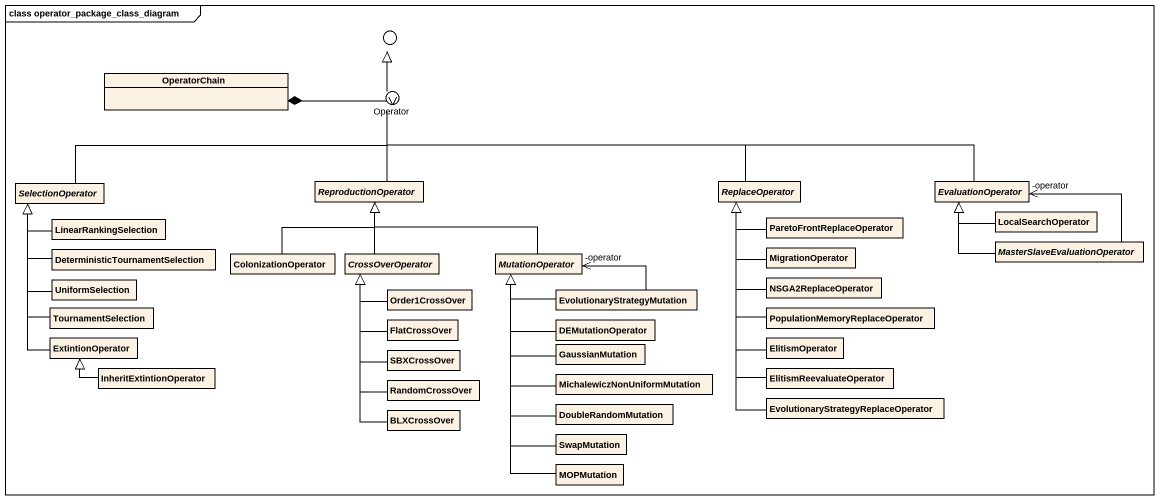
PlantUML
@startuml
mainframe class operator_package_class_diagram
allowmixing
hide circle
hide empty members
() " " as lollipop1
class OperatorChain
() Operator
abstract class SelectionOperator
abstract class ReproductionOperator
abstract class ReplaceOperator
abstract class EvaluationOperator
class LinearRankingSelection
class ParetoFrontReplaceOperator
class LocalSearchOperator
class "DeterministicTournamentSelection" as DeterministicTournamentSelec
class ColonizationOperator
abstract class CrossOverOperator
abstract class MutationOperator
class MigrationOperator
abstract class "MasterSlaveEvaluationOperator" as MasterSlaveEvaluationOperato
class TournamentSelection
class UniformSelection
class Order1CrossOver
class EvolutionaryStrategyMutation
class NSGA2ReplaceOperator
class "PopulationMemoryReplaceOperator" as PopulationMemoryReplaceOpera
class ExtintionOperator
class FlatCrossOver
class DEMutationOperator
class GaussianMutation
class ElitismOperator
class InheritExtintionOperator
class SBXCrossOver
class RandomCrossOver
class "MichalewiczNonUniformMutation" as MichalewiczNonUniformMutatio
class ElitismReevaluateOperator
class BLXCrossOver
class DoubleRandomMutation
class "EvolutionaryStrategyReplaceOperator" as EvolutionaryStrategyReplaceO
class SwapMutation
class MOPMutation
OperatorChain *-right-> Operator
Operator -up-|> lollipop1
SelectionOperator -right- Operator
ReproductionOperator -up- Operator
ReplaceOperator -left- Operator
EvaluationOperator -left- Operator
EvaluationOperator "-operator" <-- MasterSlaveEvaluationOperato
LinearRankingSelection -up-|> SelectionOperator
ParetoFrontReplaceOperator -left-|> ReplaceOperator
LocalSearchOperator -left-|> EvaluationOperator
DeterministicTournamentSelec -up-|> SelectionOperator
ColonizationOperator -up-|> ReproductionOperator
CrossOverOperator -up-|> ReproductionOperator
MutationOperator -left-|> ReproductionOperator
MutationOperator "-operator" <-right- EvolutionaryStrategyMutation
MigrationOperator -up-|> ReplaceOperator
MasterSlaveEvaluationOperato -up-|> EvaluationOperator
TournamentSelection -up-|> SelectionOperator
UniformSelection -up-|> SelectionOperator
Order1CrossOver -up-|> CrossOverOperator
EvolutionaryStrategyMutation -left-|> MutationOperator
NSGA2ReplaceOperator -up-|> ReplaceOperator
PopulationMemoryReplaceOpera -up-|> ReplaceOperator
ExtintionOperator -up-|> SelectionOperator
FlatCrossOver -up-|> CrossOverOperator
DEMutationOperator -up-|> MutationOperator
GaussianMutation -up-|> MutationOperator
ElitismOperator -up-|> ReplaceOperator
InheritExtintionOperator -left-|> ExtintionOperator
SBXCrossOver -up-|> CrossOverOperator
RandomCrossOver -up-|> CrossOverOperator
MichalewiczNonUniformMutatio -up-|> MutationOperator
ElitismReevaluateOperator -up-|> ReplaceOperator
BLXCrossOver -up-|> CrossOverOperator
DoubleRandomMutation -up-|> MutationOperator
EvolutionaryStrategyReplaceO -up-|> ReplaceOperator
SwapMutation -up-|> MutationOperator
MOPMutation -up-|> MutationOperator
@enduml
